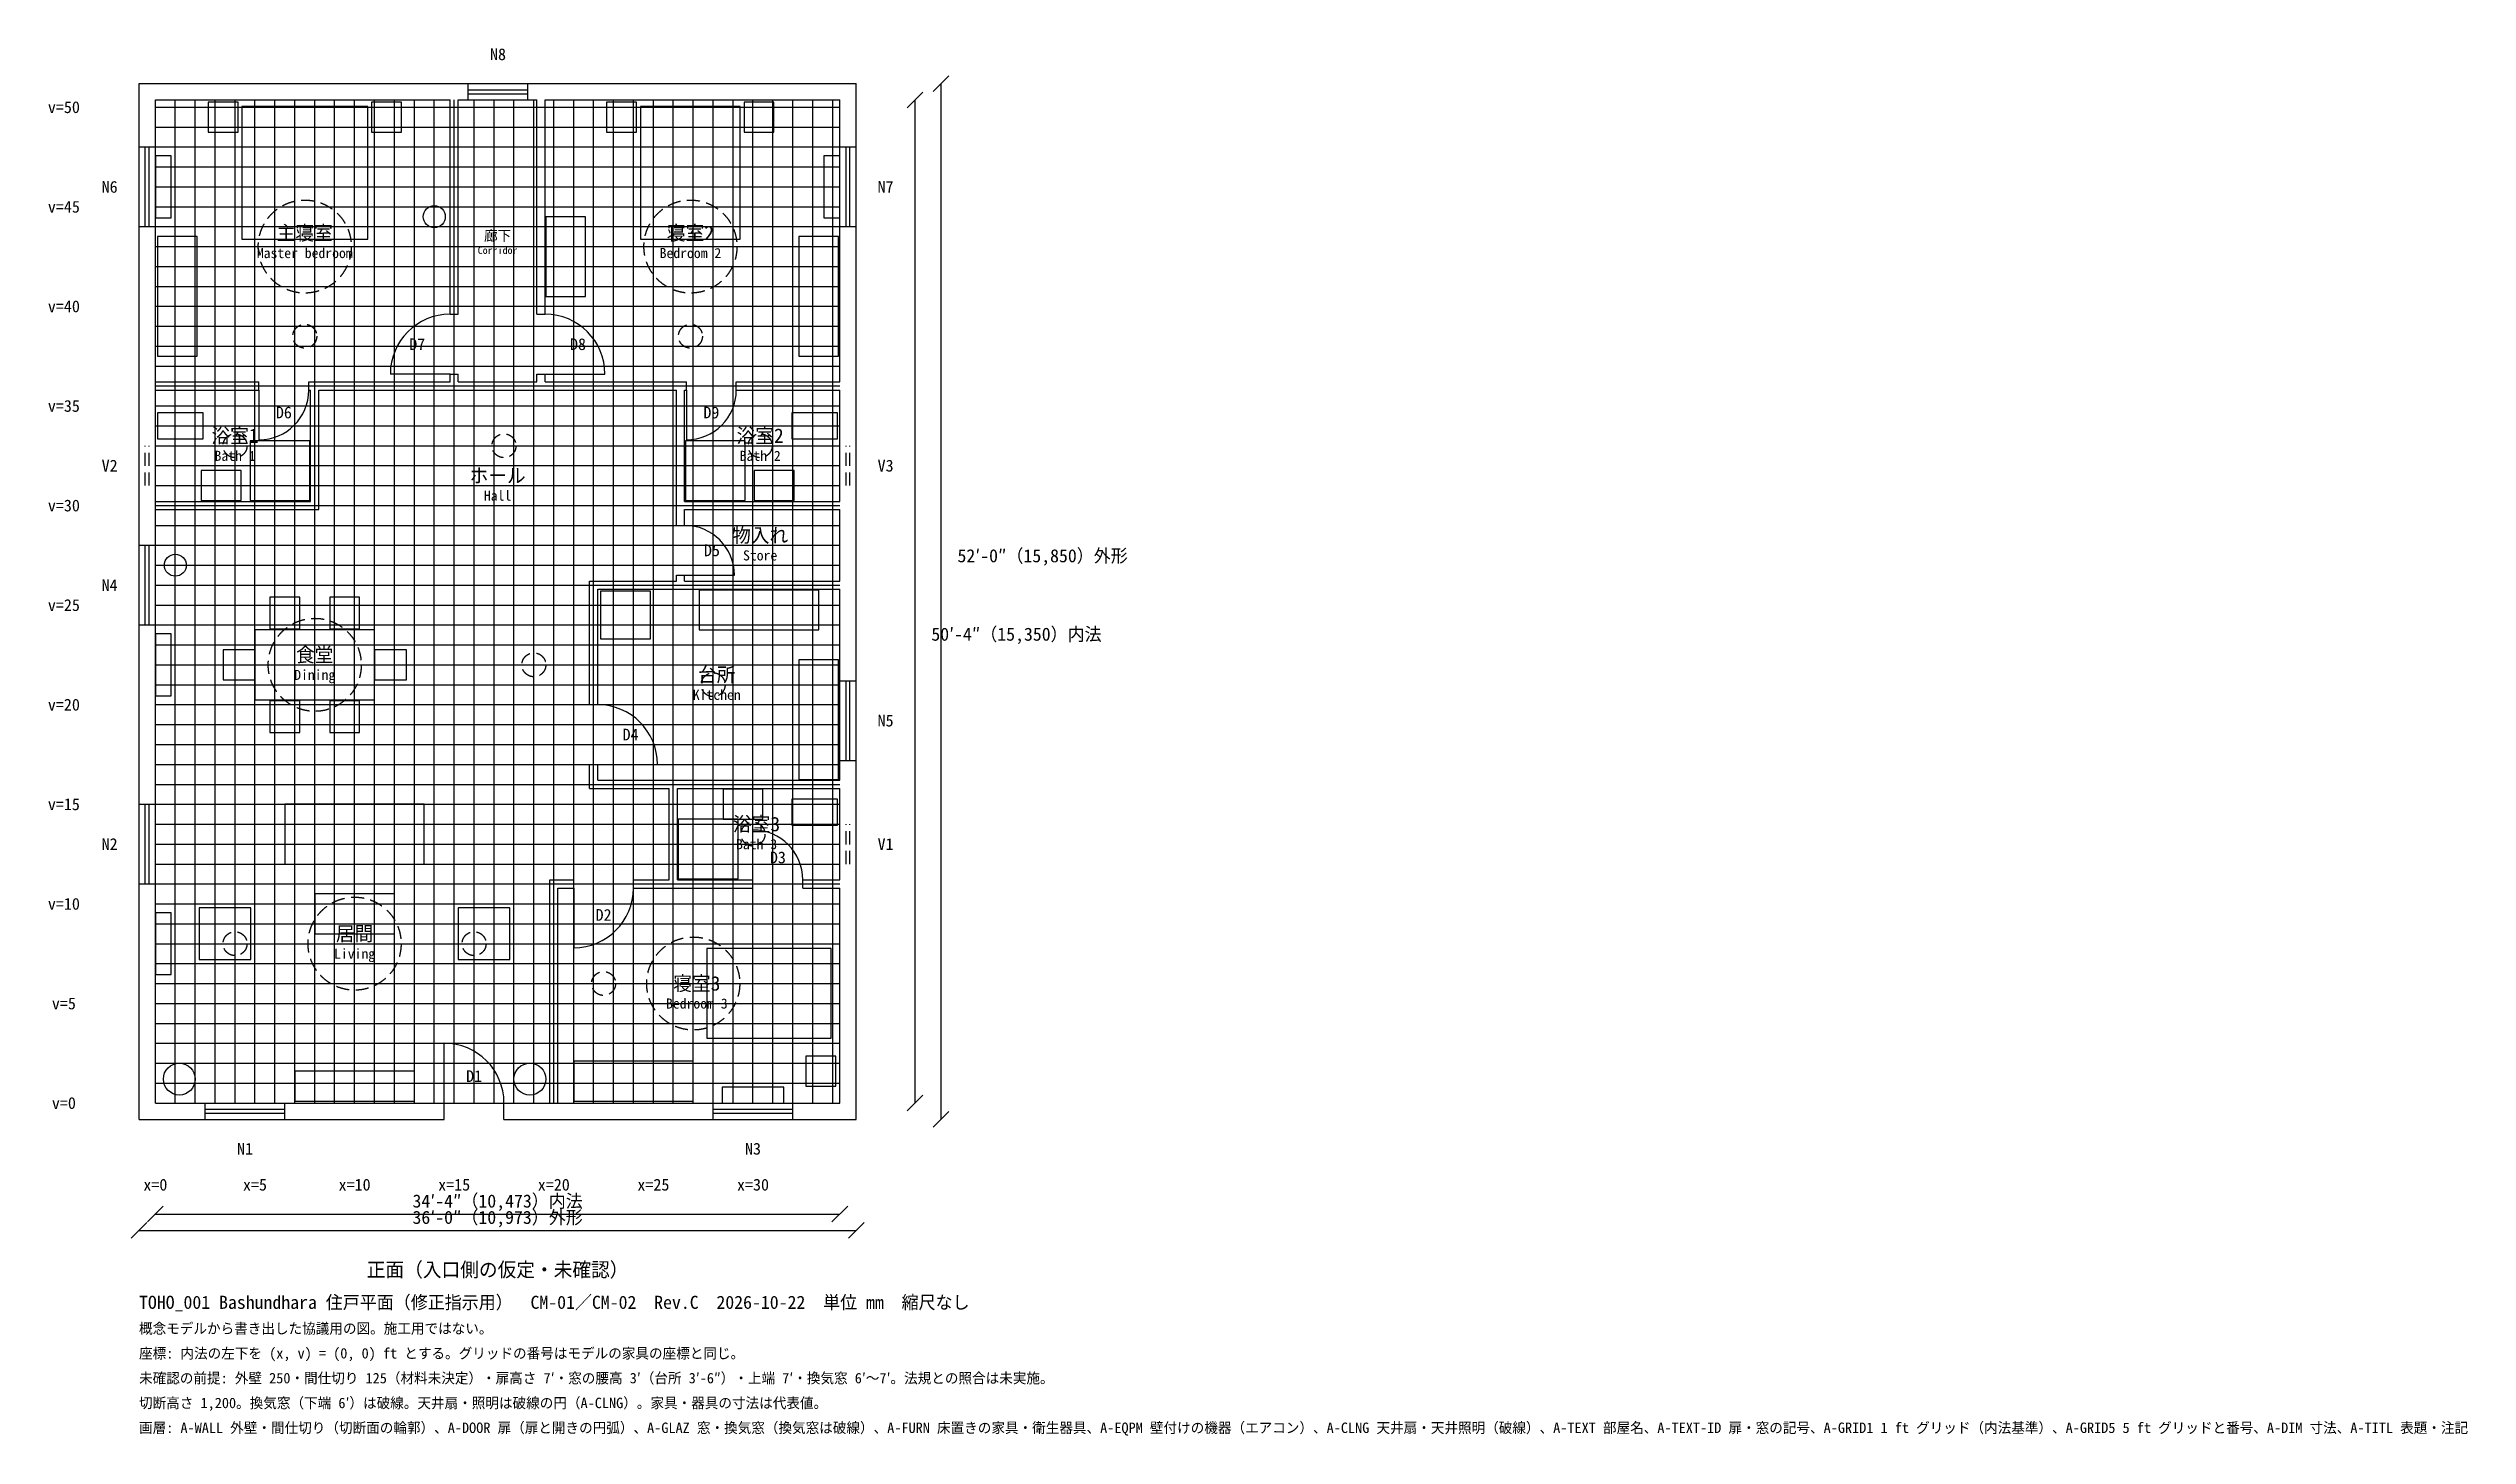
# Model space of a CAD drawing. Extents: x -1387 to 35629, y -4840 to 16390.
import ezdxf
from ezdxf.enums import TextEntityAlignment as Align

# ---------------------------------------------------------------- set-up
doc = ezdxf.new("R2010")
doc.units = 0
doc.linetypes.add('DASHED', pattern=[300, 200, -100])
for name, color, linetype in [('A-CLNG', 8, 'DASHED'), ('A-DIM', 2, 'CONTINUOUS'), ('A-DOOR', 1, 'CONTINUOUS'), ('A-EQPM', 6, 'CONTINUOUS'), ('A-FURN', 8, 'CONTINUOUS'), ('A-GLAZ', 5, 'CONTINUOUS'), ('A-GRID1', 9, 'CONTINUOUS'), ('A-GRID5', 8, 'CONTINUOUS'), ('A-TEXT', 7, 'CONTINUOUS'), ('A-TEXT-ID', 3, 'CONTINUOUS'), ('A-TITL', 7, 'CONTINUOUS'), ('A-WALL', 7, 'CONTINUOUS')]:
    doc.layers.add(name, color=color, linetype=linetype)

msp = doc.modelspace()

# ---------------------------------------------------------------- linework, layer by layer
at = {"layer": 'A-CLNG'}
for centre, radius in [((2536, 13356.4), 711.708), ((8436.928, 13356.4), 711.708), ((2536, 11984.8), 182.88), ((8436.928, 11984.8), 182.88), ((1469.2, 10308.4), 182.88), ((5584, 10308.4), 182.88), ((9503.728, 10308.4), 182.88), ((2688.4, 6955.6), 711.708), ((6041.2, 6955.6), 182.88), ((8784.4, 6650.8), 182.88), ((9394, 4364.8), 182.88), ((3298, 2688.4), 711.708), ((1469.2, 2688.4), 182.88), ((5126.8, 2688.4), 182.88), ((8479.6, 2078.8), 711.708), ((7108, 2078.8), 182.88)]:
    msp.add_circle(centre, radius, dxfattribs=at)
at = {"layer": 'A-DIM'}
for p, q in [((12152.8, 15729.6), (12392.8, 15969.6)), ((11752.8, 15479.6), (11992.8, 15719.6)), ((11872.8, 250), (11872.8, 15599.6)), ((12272.8, 0), (12272.8, 15849.6)), ((11752.8, 130), (11992.8, 370)), ((12152.8, -120), (12392.8, 120)), ((130, -1570), (370, -1330)), ((250, -1450), (10722.8, -1450)), ((10602.8, -1570), (10842.8, -1330)), ((-120, -1820), (120, -1580)), ((0, -1700), (10972.8, -1700)), ((10852.8, -1820), (11092.8, -1580))]:
    msp.add_line(p, q, dxfattribs=at)
at = {"layer": 'A-DOOR'}
for p, q in [((1834.96, 11160.3), (1834.96, 10398.3)), ((4759.5, 11405.68), (3845.1, 11405.68)), ((6213.428, 11405.68), (7127.828, 11405.68)), ((8375.968, 11160.3), (8375.968, 10398.3)), ((8347.028, 8327.2), (9109.028, 8327.2)), ((7018.1, 5431.6), (7932.5, 5431.6)), ((9394, 3665.3), (9394, 4427.3)), ((6650.8, 3540.3), (6650.8, 2625.9)), ((4669.6, 250), (4669.6, 1164.4))]:
    msp.add_line(p, q, dxfattribs=at)
for centre, radius, start, end in [((4759.5, 11405.68), 914.4, 90, 180), ((6213.428, 11405.68), 914.4, 0, 90), ((1834.96, 11160.3), 762, 270, 360), ((8375.968, 11160.3), 762, 270, 360), ((8347.028, 8327.2), 762, 0, 90), ((7018.1, 5431.6), 914.4, 0, 90), ((9394, 3665.3), 762, 0, 90), ((6650.8, 3540.3), 914.4, 270, 360), ((4669.6, 250), 914.4, 0, 90)]:
    msp.add_arc(centre, radius, start, end, dxfattribs=at)
at = {"layer": 'A-EQPM'}
for p, q in [((493.84, 14743.24), (250, 14743.24)), ((250, 14743.24), (250, 13798.36)), ((493.84, 13798.36), (493.84, 14743.24)), ((10722.8, 14743.24), (10478.96, 14743.24)), ((10478.96, 14743.24), (10478.96, 13798.36)), ((10722.8, 13798.36), (10722.8, 14743.24)), ((250, 13798.36), (493.84, 13798.36)), ((10478.96, 13798.36), (10722.8, 13798.36)), ((493.84, 7428.04), (250, 7428.04)), ((250, 7428.04), (250, 6483.16)), ((493.84, 6483.16), (493.84, 7428.04)), ((250, 6483.16), (493.84, 6483.16)), ((493.84, 3160.84), (250, 3160.84)), ((250, 3160.84), (250, 2215.96)), ((493.84, 2215.96), (493.84, 3160.84)), ((250, 2215.96), (493.84, 2215.96)), ((9866.44, 493.84), (8921.56, 493.84)), ((8921.56, 493.84), (8921.56, 250)), ((9866.44, 250), (9866.44, 493.84)), ((8921.56, 250), (9866.44, 250))]:
    msp.add_line(p, q, dxfattribs=at)
at = {"layer": 'A-FURN'}
for p, q in [((1514.92, 15566.2), (1057.72, 15566.2)), ((1057.72, 15566.2), (1057.72, 15109)), ((1514.92, 15109), (1514.92, 15566.2)), ((4014.28, 15566.2), (3557.08, 15566.2)), ((3557.08, 15566.2), (3557.08, 15109)), ((4014.28, 15109), (4014.28, 15566.2)), ((7610.92, 15566.2), (7153.72, 15566.2)), ((7153.72, 15566.2), (7153.72, 15109)), ((7610.92, 15109), (7610.92, 15566.2)), ((9714.04, 15566.2), (9256.84, 15566.2)), ((9256.84, 15566.2), (9256.84, 15109)), ((9714.04, 15109), (9714.04, 15566.2)), ((3500.692, 15500.668), (1571.308, 15500.668)), ((1571.308, 15500.668), (1571.308, 13467.652)), ((3500.692, 13467.652), (3500.692, 15500.668)), ((9198.928, 15500.668), (7674.928, 15500.668)), ((7674.928, 15500.668), (7674.928, 13467.652)), ((9198.928, 13467.652), (9198.928, 15500.668)), ((1057.72, 15109), (1514.92, 15109)), ((3557.08, 15109), (4014.28, 15109)), ((7153.72, 15109), (7610.92, 15109)), ((9256.84, 15109), (9714.04, 15109)), ((6833.68, 13813.6), (6224.08, 13813.6)), ((6224.08, 13813.6), (6224.08, 12594.4)), ((6833.68, 12594.4), (6833.68, 13813.6)), ((890.08, 13508.8), (280.48, 13508.8)), ((280.48, 13508.8), (280.48, 11680)), ((890.08, 11680), (890.08, 13508.8)), ((1571.308, 13467.652), (3500.692, 13467.652)), ((7674.928, 13467.652), (9198.928, 13467.652)), ((10704.64, 13508.8), (10095.04, 13508.8)), ((10095.04, 13508.8), (10095.04, 11680)), ((10704.64, 11680), (10704.64, 13508.8)), ((6224.08, 12594.4), (6833.68, 12594.4)), ((280.48, 11680), (890.08, 11680)), ((10095.04, 11680), (10704.64, 11680)), ((981.52, 10811.32), (280.48, 10811.32)), ((280.48, 10811.32), (280.48, 10415.08)), ((981.52, 10415.08), (981.52, 10811.32)), ((10689.4, 10811.32), (9988.36, 10811.32)), ((9988.36, 10811.32), (9988.36, 10415.08)), ((10689.4, 10415.08), (10689.4, 10811.32)), ((280.48, 10415.08), (981.52, 10415.08)), ((2612.2, 10384.6), (1697.8, 10384.6)), ((1697.8, 10384.6), (1697.8, 9470.2)), ((2612.2, 9470.2), (2612.2, 10384.6)), ((9275.128, 10384.6), (8360.728, 10384.6)), ((8360.728, 10384.6), (8360.728, 9470.2)), ((9275.128, 9470.2), (9275.128, 10384.6)), ((9988.36, 10415.08), (10689.4, 10415.08)), ((1560.64, 9927.4), (951.04, 9927.4)), ((951.04, 9927.4), (951.04, 9470.2)), ((1560.64, 9470.2), (1560.64, 9927.4)), ((10021.888, 9927.4), (9412.288, 9927.4)), ((9412.288, 9927.4), (9412.288, 9470.2)), ((10021.888, 9470.2), (10021.888, 9927.4)), ((951.04, 9470.2), (1560.64, 9470.2)), ((1697.8, 9470.2), (2612.2, 9470.2)), ((8360.728, 9470.2), (9275.128, 9470.2)), ((9412.288, 9470.2), (10021.888, 9470.2)), ((2459.8, 7991.92), (2002.6, 7991.92)), ((2002.6, 7991.92), (2002.6, 7504.24)), ((2459.8, 7504.24), (2459.8, 7991.92)), ((3374.2, 7991.92), (2917, 7991.92)), ((2917, 7991.92), (2917, 7504.24)), ((3374.2, 7504.24), (3374.2, 7991.92)), ((7824.28, 8083.36), (7062.28, 8083.36)), ((7062.28, 8083.36), (7062.28, 7351.84)), ((7824.28, 7351.84), (7824.28, 8083.36)), ((10399.84, 8098.6), (8571.04, 8098.6)), ((8571.04, 8098.6), (8571.04, 7489)), ((10399.84, 7489), (10399.84, 8098.6)), ((3602.8, 7489), (1774, 7489)), ((1774, 7489), (1774, 6422.2)), ((2002.6, 7504.24), (2459.8, 7504.24)), ((2917, 7504.24), (3374.2, 7504.24)), ((3602.8, 6422.2), (3602.8, 7489)), ((8571.04, 7489), (10399.84, 7489)), ((1774, 7184.2), (1286.32, 7184.2)), ((1286.32, 7184.2), (1286.32, 6727)), ((1774, 6727), (1774, 7184.2)), ((4090.48, 7184.2), (3602.8, 7184.2)), ((3602.8, 7184.2), (3602.8, 6727)), ((4090.48, 6727), (4090.48, 7184.2)), ((7062.28, 7351.84), (7824.28, 7351.84)), ((1286.32, 6727), (1774, 6727)), ((3602.8, 6727), (4090.48, 6727)), ((10704.64, 7031.8), (10095.04, 7031.8)), ((10095.04, 7031.8), (10095.04, 5203)), ((10704.64, 5203), (10704.64, 7031.8)), ((1774, 6422.2), (3602.8, 6422.2)), ((2459.8, 6406.96), (2002.6, 6406.96)), ((2002.6, 6406.96), (2002.6, 5919.28)), ((2459.8, 5919.28), (2459.8, 6406.96)), ((3374.2, 6406.96), (2917, 6406.96)), ((2917, 6406.96), (2917, 5919.28)), ((3374.2, 5919.28), (3374.2, 6406.96)), ((2002.6, 5919.28), (2459.8, 5919.28)), ((2917, 5919.28), (3374.2, 5919.28)), ((10095.04, 5203), (10704.64, 5203)), ((4364.8, 4822), (2231.2, 4822)), ((2231.2, 4822), (2231.2, 3907.6)), ((4364.8, 3907.6), (4364.8, 4822)), ((9546.4, 5050.6), (8936.8, 5050.6)), ((8936.8, 5050.6), (8936.8, 4593.4)), ((9546.4, 4593.4), (9546.4, 5050.6)), ((10689.4, 4898.2), (9988.36, 4898.2)), ((9988.36, 4898.2), (9988.36, 4501.96)), ((10689.4, 4501.96), (10689.4, 4898.2)), ((9165.4, 4593.4), (8251, 4593.4)), ((8251, 4593.4), (8251, 3679)), ((8936.8, 4593.4), (9546.4, 4593.4)), ((9165.4, 3679), (9165.4, 4593.4)), ((9988.36, 4501.96), (10689.4, 4501.96)), ((2231.2, 3907.6), (4364.8, 3907.6)), ((3907.6, 3450.4), (2688.4, 3450.4)), ((2688.4, 3450.4), (2688.4, 2840.8)), ((3907.6, 2840.8), (3907.6, 3450.4)), ((8251, 3679), (9165.4, 3679)), ((1713.04, 3237.04), (920.56, 3237.04)), ((920.56, 3237.04), (920.56, 2444.56)), ((1713.04, 2444.56), (1713.04, 3237.04)), ((5675.44, 3237.04), (4882.96, 3237.04)), ((4882.96, 3237.04), (4882.96, 2444.56)), ((5675.44, 2444.56), (5675.44, 3237.04)), ((2688.4, 2840.8), (3907.6, 2840.8)), ((10590.34, 2612.2), (8685.34, 2612.2)), ((8685.34, 2612.2), (8685.34, 1240.6)), ((10590.34, 1240.6), (10590.34, 2612.2)), ((920.56, 2444.56), (1713.04, 2444.56)), ((4882.96, 2444.56), (5675.44, 2444.56)), ((8685.34, 1240.6), (10590.34, 1240.6)), ((8479.6, 890.08), (6650.8, 890.08)), ((6650.8, 890.08), (6650.8, 280.48)), ((8479.6, 280.48), (8479.6, 890.08)), ((10658.92, 966.28), (10201.72, 966.28)), ((10201.72, 966.28), (10201.72, 509.08)), ((10658.92, 509.08), (10658.92, 966.28)), ((4212.4, 737.68), (2383.6, 737.68)), ((2383.6, 737.68), (2383.6, 280.48)), ((4212.4, 280.48), (4212.4, 737.68)), ((10201.72, 509.08), (10658.92, 509.08)), ((2383.6, 280.48), (4212.4, 280.48)), ((6650.8, 280.48), (8479.6, 280.48))]:
    msp.add_line(p, q, dxfattribs=at)
for centre, radius in [((4517.2, 13813.6), 167.64), ((554.8, 8479.6), 167.64), ((615.76, 615.76), 243.84), ((5980.24, 615.76), 243.84)]:
    msp.add_circle(centre, radius, dxfattribs=at)
at = {"layer": 'A-GLAZ'}
for p, q in [((5035.36, 15849.6), (5949.76, 15849.6)), ((5035.36, 15754.6), (5949.76, 15754.6)), ((5035.36, 15694.6), (5949.76, 15694.6)), ((5035.36, 15599.6), (5949.76, 15599.6)), ((0, 13661.2), (0, 14880.4)), ((95, 13661.2), (95, 14880.4)), ((155, 13661.2), (155, 14880.4)), ((250, 13661.2), (250, 14880.4)), ((10722.8, 13661.2), (10722.8, 14880.4)), ((10817.8, 13661.2), (10817.8, 14880.4)), ((10877.8, 13661.2), (10877.8, 14880.4)), ((10972.8, 13661.2), (10972.8, 14880.4)), ((0, 7565.2), (0, 8784.4)), ((95, 7565.2), (95, 8784.4)), ((155, 7565.2), (155, 8784.4)), ((250, 7565.2), (250, 8784.4)), ((10722.8, 5492.56), (10722.8, 6711.76)), ((10817.8, 5492.56), (10817.8, 6711.76)), ((10877.8, 5492.56), (10877.8, 6711.76)), ((10972.8, 5492.56), (10972.8, 6711.76)), ((0, 3602.8), (0, 4822)), ((95, 3602.8), (95, 4822)), ((155, 3602.8), (155, 4822)), ((250, 3602.8), (250, 4822)), ((1012, 250), (2231.2, 250)), ((1012, 155), (2231.2, 155)), ((1012, 95), (2231.2, 95)), ((1012, 0), (2231.2, 0)), ((8784.4, 250), (10003.6, 250)), ((8784.4, 155), (10003.6, 155)), ((8784.4, 95), (10003.6, 95)), ((8784.4, 0), (10003.6, 0))]:
    msp.add_line(p, q, dxfattribs=at)
at = {"layer": 'A-GLAZ', "linetype": 'DASHED'}
for p, q in [((95, 9698.8), (95, 10308.4)), ((155, 9698.8), (155, 10308.4)), ((10817.8, 9698.8), (10817.8, 10308.4)), ((10877.8, 9698.8), (10877.8, 10308.4)), ((10817.8, 3907.6), (10817.8, 4517.2)), ((10877.8, 3907.6), (10877.8, 4517.2))]:
    msp.add_line(p, q, dxfattribs=at)
at = {"layer": 'A-GRID1'}
for p, q in [((554.8, 250), (554.8, 15599.6)), ((859.6, 250), (859.6, 15599.6)), ((1164.4, 250), (1164.4, 15599.6)), ((1469.2, 250), (1469.2, 15599.6)), ((2078.8, 250), (2078.8, 15599.6)), ((2383.6, 250), (2383.6, 15599.6)), ((2688.4, 250), (2688.4, 15599.6)), ((2993.2, 250), (2993.2, 15599.6)), ((3602.8, 250), (3602.8, 15599.6)), ((3907.6, 250), (3907.6, 15599.6)), ((4212.4, 250), (4212.4, 15599.6)), ((4517.2, 250), (4517.2, 15599.6)), ((5126.8, 250), (5126.8, 15599.6)), ((5431.6, 250), (5431.6, 15599.6)), ((5736.4, 250), (5736.4, 15599.6)), ((6041.2, 250), (6041.2, 15599.6)), ((6650.8, 250), (6650.8, 15599.6)), ((6955.6, 250), (6955.6, 15599.6)), ((7260.4, 250), (7260.4, 15599.6)), ((7565.2, 250), (7565.2, 15599.6)), ((8174.8, 250), (8174.8, 15599.6)), ((8479.6, 250), (8479.6, 15599.6)), ((8784.4, 250), (8784.4, 15599.6)), ((9089.2, 250), (9089.2, 15599.6)), ((9698.8, 250), (9698.8, 15599.6)), ((10003.6, 250), (10003.6, 15599.6)), ((10308.4, 250), (10308.4, 15599.6)), ((10613.2, 250), (10613.2, 15599.6)), ((250, 15185.2), (10722.8, 15185.2)), ((250, 14880.4), (10722.8, 14880.4)), ((250, 14575.6), (10722.8, 14575.6)), ((250, 14270.8), (10722.8, 14270.8)), ((250, 13661.2), (10722.8, 13661.2)), ((250, 13356.4), (10722.8, 13356.4)), ((250, 13051.6), (10722.8, 13051.6)), ((250, 12746.8), (10722.8, 12746.8)), ((250, 12137.2), (10722.8, 12137.2)), ((250, 11832.4), (10722.8, 11832.4)), ((250, 11527.6), (10722.8, 11527.6)), ((250, 11222.8), (10722.8, 11222.8)), ((250, 10613.2), (10722.8, 10613.2)), ((250, 10308.4), (10722.8, 10308.4)), ((250, 10003.6), (10722.8, 10003.6)), ((250, 9698.8), (10722.8, 9698.8)), ((250, 9089.2), (10722.8, 9089.2)), ((250, 8784.4), (10722.8, 8784.4)), ((250, 8479.6), (10722.8, 8479.6)), ((250, 8174.8), (10722.8, 8174.8)), ((250, 7565.2), (10722.8, 7565.2)), ((250, 7260.4), (10722.8, 7260.4)), ((250, 6955.6), (10722.8, 6955.6)), ((250, 6650.8), (10722.8, 6650.8)), ((250, 6041.2), (10722.8, 6041.2)), ((250, 5736.4), (10722.8, 5736.4)), ((250, 5431.6), (10722.8, 5431.6)), ((250, 5126.8), (10722.8, 5126.8)), ((250, 4517.2), (10722.8, 4517.2)), ((250, 4212.4), (10722.8, 4212.4)), ((250, 3907.6), (10722.8, 3907.6)), ((250, 3602.8), (10722.8, 3602.8)), ((250, 2993.2), (10722.8, 2993.2)), ((250, 2688.4), (10722.8, 2688.4)), ((250, 2383.6), (10722.8, 2383.6)), ((250, 2078.8), (10722.8, 2078.8)), ((250, 1469.2), (10722.8, 1469.2)), ((250, 1164.4), (10722.8, 1164.4)), ((250, 859.6), (10722.8, 859.6)), ((250, 554.8), (10722.8, 554.8))]:
    msp.add_line(p, q, dxfattribs=at)
at = {"layer": 'A-GRID5'}
for p, q in [((250, 250), (250, 15599.6)), ((1774, 250), (1774, 15599.6)), ((3298, 250), (3298, 15599.6)), ((4822, 250), (4822, 15599.6)), ((6346, 250), (6346, 15599.6)), ((7870, 250), (7870, 15599.6)), ((9394, 250), (9394, 15599.6)), ((250, 15490), (10722.8, 15490)), ((250, 13966), (10722.8, 13966)), ((250, 12442), (10722.8, 12442)), ((250, 10918), (10722.8, 10918)), ((250, 9394), (10722.8, 9394)), ((250, 7870), (10722.8, 7870)), ((250, 6346), (10722.8, 6346)), ((250, 4822), (10722.8, 4822)), ((250, 3298), (10722.8, 3298)), ((250, 1774), (10722.8, 1774)), ((250, 250), (10722.8, 250))]:
    msp.add_line(p, q, dxfattribs=at)
at = {"layer": 'A-WALL'}
for p, q in [((0, 14880.4), (0, 15849.6)), ((0, 15849.6), (5035.36, 15849.6)), ((250, 14880.4), (250, 15599.6)), ((250, 15599.6), (4759.5, 15599.6)), ((4759.5, 12320.08), (4759.5, 15599.6)), ((4884.5, 12320.08), (4884.5, 15599.6)), ((4884.5, 15599.6), (5035.36, 15599.6)), ((5035.36, 15599.6), (5035.36, 15849.6)), ((5949.76, 15599.6), (5949.76, 15849.6)), ((5949.76, 15849.6), (10972.8, 15849.6)), ((5949.76, 15599.6), (6088.428, 15599.6)), ((6088.428, 12320.08), (6088.428, 15599.6)), ((6213.428, 12320.08), (6213.428, 15599.6)), ((6213.428, 15599.6), (10722.8, 15599.6)), ((10722.8, 14880.4), (10722.8, 15599.6)), ((10972.8, 14880.4), (10972.8, 15849.6)), ((0, 14880.4), (250, 14880.4)), ((10722.8, 14880.4), (10972.8, 14880.4)), ((0, 8784.4), (0, 13661.2)), ((0, 13661.2), (250, 13661.2)), ((250, 11285.3), (250, 13661.2)), ((10722.8, 11285.3), (10722.8, 13661.2)), ((10722.8, 13661.2), (10972.8, 13661.2)), ((10972.8, 6711.76), (10972.8, 13661.2)), ((4759.5, 12320.08), (4884.5, 12320.08)), ((6088.428, 12320.08), (6213.428, 12320.08)), ((250, 11285.3), (1834.96, 11285.3)), ((250, 9456.5), (250, 11160.3)), ((250, 11160.3), (1834.96, 11160.3)), ((1834.96, 11160.3), (1834.96, 11285.3)), ((2596.96, 11160.3), (2596.96, 11285.3)), ((2596.96, 11285.3), (4759.5, 11285.3)), ((2596.96, 11160.3), (2625.9, 11160.3)), ((2625.9, 9456.5), (2625.9, 11160.3)), ((2750.9, 9331.5), (2750.9, 11160.3)), ((2750.9, 11160.3), (8222.028, 11160.3)), ((4759.5, 11285.3), (4759.5, 11405.68)), ((4759.5, 11405.68), (4884.5, 11405.68)), ((4884.5, 11285.3), (4884.5, 11405.68)), ((4884.5, 11285.3), (6088.428, 11285.3)), ((6088.428, 11285.3), (6088.428, 11405.68)), ((6088.428, 11405.68), (6213.428, 11405.68)), ((6213.428, 11285.3), (6213.428, 11405.68)), ((6213.428, 11285.3), (8375.968, 11285.3)), ((8222.028, 9089.2), (8222.028, 11160.3)), ((8347.028, 9456.5), (8347.028, 11160.3)), ((8347.028, 11160.3), (8375.968, 11160.3)), ((8375.968, 11160.3), (8375.968, 11285.3)), ((9137.968, 11160.3), (9137.968, 11285.3)), ((9137.968, 11285.3), (10722.8, 11285.3)), ((9137.968, 11160.3), (10722.8, 11160.3)), ((10722.8, 9456.5), (10722.8, 11160.3)), ((250, 9456.5), (2625.9, 9456.5)), ((250, 8784.4), (250, 9331.5)), ((250, 9331.5), (2750.9, 9331.5)), ((8347.028, 9456.5), (10722.8, 9456.5)), ((8347.028, 9089.2), (8347.028, 9331.5)), ((8347.028, 9331.5), (10722.8, 9331.5)), ((10722.8, 8237.3), (10722.8, 9331.5)), ((8222.028, 9089.2), (8347.028, 9089.2)), ((0, 8784.4), (250, 8784.4)), ((6893.1, 6346), (6893.1, 8237.3)), ((6893.1, 8237.3), (8222.028, 8237.3)), ((8222.028, 8237.3), (8222.028, 8327.2)), ((8222.028, 8327.2), (8347.028, 8327.2)), ((8347.028, 8237.3), (8347.028, 8327.2)), ((8347.028, 8237.3), (10722.8, 8237.3)), ((7018.1, 6346), (7018.1, 8112.3)), ((7018.1, 8112.3), (10722.8, 8112.3)), ((10722.8, 6711.76), (10722.8, 8112.3)), ((0, 4822), (0, 7565.2)), ((0, 7565.2), (250, 7565.2)), ((250, 4822), (250, 7565.2)), ((10722.8, 6711.76), (10972.8, 6711.76)), ((6893.1, 6346), (7018.1, 6346)), ((6893.1, 5064.3), (6893.1, 5431.6)), ((6893.1, 5431.6), (7018.1, 5431.6)), ((7018.1, 5189.3), (7018.1, 5431.6)), ((7018.1, 5189.3), (10722.8, 5189.3)), ((10722.8, 5189.3), (10722.8, 5492.56)), ((10722.8, 5492.56), (10972.8, 5492.56)), ((10972.8, 0), (10972.8, 5492.56)), ((0, 4822), (250, 4822)), ((6893.1, 5064.3), (8112.3, 5064.3)), ((8112.3, 3665.3), (8112.3, 5064.3)), ((8237.3, 3665.3), (8237.3, 5064.3)), ((8237.3, 5064.3), (10722.8, 5064.3)), ((10722.8, 3665.3), (10722.8, 5064.3)), ((0, 0), (0, 3602.8)), ((0, 3602.8), (250, 3602.8)), ((250, 250), (250, 3602.8)), ((6283.5, 250), (6283.5, 3665.3)), ((6283.5, 3665.3), (6650.8, 3665.3)), ((6408.5, 250), (6408.5, 3540.3)), ((6408.5, 3540.3), (6650.8, 3540.3)), ((6650.8, 3540.3), (6650.8, 3665.3)), ((7565.2, 3540.3), (7565.2, 3665.3)), ((7565.2, 3665.3), (8112.3, 3665.3)), ((7565.2, 3540.3), (9394, 3540.3)), ((8237.3, 3665.3), (9394, 3665.3)), ((9394, 3540.3), (9394, 3665.3)), ((10156, 3540.3), (10156, 3665.3)), ((10156, 3665.3), (10722.8, 3665.3)), ((10156, 3540.3), (10722.8, 3540.3)), ((10722.8, 250), (10722.8, 3540.3)), ((0, 0), (1012, 0)), ((250, 250), (1012, 250)), ((1012, 0), (1012, 250)), ((2231.2, 0), (2231.2, 250)), ((2231.2, 250), (4669.6, 250)), ((2231.2, 0), (4669.6, 0)), ((4669.6, 0), (4669.6, 250)), ((5584, 0), (5584, 250)), ((5584, 250), (6283.5, 250)), ((5584, 0), (8784.4, 0)), ((6408.5, 250), (8784.4, 250)), ((8784.4, 0), (8784.4, 250)), ((10003.6, 0), (10003.6, 250)), ((10003.6, 250), (10722.8, 250)), ((10003.6, 0), (10972.8, 0))]:
    msp.add_line(p, q, dxfattribs=at)

# ---------------------------------------------------------------- texts
at = {"layer": 'A-DIM'}
for s, p in [('52′-0″（15,850）外形', (12522.8, 8524.8)), ('50′-4″（15,350）内法', (12122.8, 7324.8))]:
    msp.add_text(s, height=200, dxfattribs=at).set_placement(p)
for s, p in [('34′-4″（10,473）内法', (5486.4, -1250)), ('36′-0″（10,973）外形', (5486.4, -1500))]:
    msp.add_text(s, height=200, dxfattribs=at).set_placement(p, align=Align.MIDDLE_CENTER)
at = {"layer": 'A-GRID5'}
for s, p in [('v=50', (-1150, 15490)), ('v=45', (-1150, 13966)), ('v=40', (-1150, 12442)), ('v=35', (-1150, 10918)), ('v=30', (-1150, 9394)), ('v=25', (-1150, 7870)), ('v=20', (-1150, 6346)), ('v=15', (-1150, 4822)), ('v=10', (-1150, 3298)), ('v=5', (-1150, 1774)), ('v=0', (-1150, 250)), ('x=0', (250, -1000)), ('x=5', (1774, -1000)), ('x=10', (3298, -1000)), ('x=15', (4822, -1000)), ('x=20', (6346, -1000)), ('x=25', (7870, -1000)), ('x=30', (9394, -1000))]:
    msp.add_text(s, height=180, dxfattribs=at).set_placement(p, align=Align.MIDDLE_CENTER)
at = {"layer": 'A-TEXT'}
for s, height, p in [('主寝室', 220, (2536, 13565.264)), ('寝室2', 220, (8436.928, 13565.264)), ('Master bedroom', 154, (2536, 13257.264)), ('Corridor', 112, (5486.464, 13299.264)), ('廊下', 160, (5486.464, 13523.264)), ('Bedroom 2', 154, (8436.928, 13257.264)), ('浴室1', 220, (1469.2, 10462.4)), ('浴室2', 220, (9503.728, 10462.4)), ('Bath 1', 154, (1469.2, 10154.4)), ('Bath 2', 154, (9503.728, 10154.4)), ('ホール', 220, (5486.464, 9852.8)), ('Hall', 154, (5486.464, 9544.8)), ('物入れ', 220, (9503.728, 8938.4)), ('Store', 154, (9503.728, 8630.4)), ('食堂', 220, (2688.4, 7109.6)), ('Dining', 154, (2688.4, 6801.6)), ('台所', 220, (8839.264, 6804.8)), ('Kitchen', 154, (8839.264, 6496.8)), ('浴室3', 220, (9448.864, 4518.8)), ('Bath 3', 154, (9448.864, 4210.8)), ('居間', 220, (3298, 2842.4)), ('Living', 154, (3298, 2534.4)), ('寝室3', 220, (8534.464, 2080.4)), ('Bedroom 3', 154, (8534.464, 1772.4))]:
    msp.add_text(s, height=height, dxfattribs=at).set_placement(p, align=Align.MIDDLE_CENTER)
at = {"layer": 'A-TEXT-ID'}
for s, p in [('N8', (5492.56, 16299.6)), ('N6', (-450, 14270.8)), ('N7', (11422.8, 14270.8)), ('D7', (4256.58, 11862.88)), ('D8', (6716.348, 11862.88)), ('D6', (2215.96, 10817.4)), ('D9', (8756.968, 10817.4)), ('V2', (-450, 10003.6)), ('V3', (11422.8, 10003.6)), ('D5', (8766.128, 8708.2)), ('N4', (-450, 8174.8)), ('D4', (7521.02, 5888.8)), ('N5', (11422.8, 6102.16)), ('N2', (-450, 4212.4)), ('D3', (9775, 4008.2)), ('V1', (11422.8, 4212.4)), ('D2', (7108, 3128.82)), ('D1', (5126.8, 661.48)), ('N1', (1621.6, -450)), ('N3', (9394, -450))]:
    msp.add_text(s, height=180, dxfattribs=at).set_placement(p, align=Align.MIDDLE_CENTER)
at = {"layer": 'A-TITL'}
msp.add_text('正面（入口側の仮定・未確認）', height=220, dxfattribs=at).set_placement((5486.4, -2300), align=Align.MIDDLE_CENTER)
for s, height, p in [('TOHO_001 Bashundhara 住戸平面（修正指示用）  CM-01／CM-02  Rev.C  2026-10-22  単位 mm  縮尺なし', 200, (0, -2900)), ('概念モデルから書き出した協議用の図。施工用ではない。', 160, (0, -3280)), ('座標: 内法の左下を (x, v) = (0, 0) ft とする。グリッドの番号はモデルの家具の座標と同じ。', 160, (0, -3660)), ('未確認の前提: 外壁 250・間仕切り 125（材料未決定）・扉高さ 7′・窓の腰高 3′（台所 3′-6″）・上端 7′・換気窓 6′～7′。法規との照合は未実施。', 160, (0, -4040)), ('切断高さ 1,200。換気窓（下端 6′）は破線。天井扇・照明は破線の円（A-CLNG）。家具・器具の寸法は代表値。', 160, (0, -4420)), ('画層: A-WALL 外壁・間仕切り（切断面の輪郭）、A-DOOR 扉（扉と開きの円弧）、A-GLAZ 窓・換気窓（換気窓は破線）、A-FURN 床置きの家具・衛生器具、A-EQPM 壁付けの機器（エアコン）、A-CLNG 天井扇・天井照明（破線）、A-TEXT 部屋名、A-TEXT-ID 扉・窓の記号、A-GRID1 1 ft グリッド（内法基準）、A-GRID5 5 ft グリッドと番号、A-DIM 寸法、A-TITL 表題・注記', 160, (0, -4800))]:
    msp.add_text(s, height=height, dxfattribs=at).set_placement(p)

doc.saveas('drawing.dxf')
